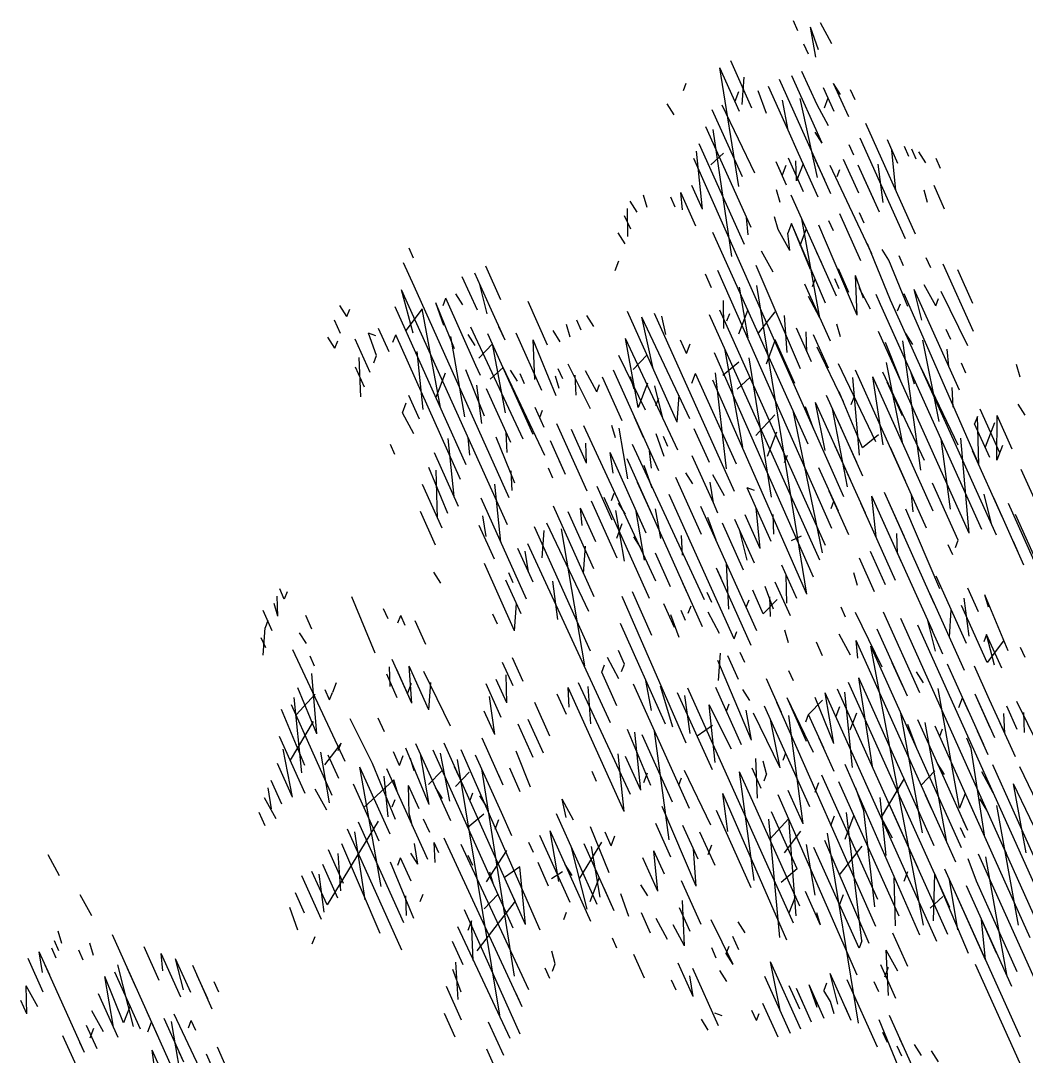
# Model space of a CAD drawing. Header units: metres. Extents: x 1851427 to 1852022, y 5183007 to 5183309.
# Drawn here: x 1851947.215 to 1851951.336, y 5183067.007 to 5183071.249 of the extents above; entities that cross this region are included whole.
import ezdxf

# ---------------------------------------------------------------- set-up
doc = ezdxf.new("R2010")
doc.units = ezdxf.units.M
doc.header["$LTSCALE"] = 2.5
doc.layers.add('FEUIL', color=7, linetype='CONTINUOUS')
doc.layers.add('TRONC', color=7, linetype='CONTINUOUS')
doc.layers.add('PRO_BAT', color=252, linetype='CONTINUOUS', lineweight=18)

# ---------------------------------------------------------------- blocks, each defined once
blk = doc.blocks.new('00_prunus')
at = {"layer": 'FEUIL', "color": 62, "linetype": 'Continuous'}
for p, q in [((2.7221, 6.7206), (2.7576, 6.751)), ((2.7424, 6.685), (2.7729, 6.7358)), ((2.7424, 6.7002), (2.7729, 6.7358)), ((2.7576, 6.685), (2.7729, 6.7002)), ((2.6408, 6.6342), (2.656, 6.6494)), ((2.6713, 6.6342), (2.6916, 6.6494)), ((2.6713, 6.5986), (2.7068, 6.6342)), ((2.6713, 6.5326), (2.7729, 6.6342)), ((2.6205, 6.4462), (2.7932, 6.619)), ((2.6916, 6.5986), (2.6916, 6.619)), ((2.8237, 6.5478), (2.8948, 6.619)), ((2.4376, 6.431), (2.6052, 6.5986)), ((2.656, 6.4666), (2.7424, 6.5986)), ((2.6713, 6.5682), (2.7068, 6.5986)), ((2.7424, 6.5326), (2.8084, 6.5986)), ((2.7932, 6.3954), (2.91, 6.5986)), ((2.844, 6.5478), (2.8592, 6.5986)), ((2.844, 6.5326), (2.91, 6.5986)), ((2.4376, 6.5682), (2.4528, 6.5834)), ((2.4528, 6.4158), (2.6052, 6.5682)), ((2.4681, 6.5682), (2.4884, 6.5834)), ((2.4884, 6.5682), (2.5036, 6.5834)), ((2.5036, 6.5682), (2.5189, 6.5834)), ((2.5036, 6.497), (2.5392, 6.5682)), ((2.5189, 6.5478), (2.5544, 6.5834)), ((2.7424, 6.5326), (2.7729, 6.5834)), ((2.8592, 6.5682), (2.8592, 6.5478)), ((2.6052, 6.5326), (2.6205, 6.5478)), ((2.9608, 6.5326), (2.9608, 6.5478)), ((2.402, 6.497), (2.4376, 6.5326)), ((2.5189, 6.4666), (2.5544, 6.5326)), ((2.7729, 6.431), (2.8796, 6.5326)), ((2.4376, 6.497), (2.4528, 6.5174)), ((2.5697, 6.4666), (2.6205, 6.5174)), ((2.7932, 6.4158), (2.8948, 6.5174)), ((2.5036, 6.365), (2.6408, 6.497)), ((2.5392, 6.4666), (2.5697, 6.497)), ((2.6205, 6.4818), (2.6205, 6.497)), ((2.6408, 6.431), (2.7068, 6.497)), ((2.9608, 6.4818), (2.9812, 6.497)), ((2.6713, 6.431), (2.7221, 6.4818)), ((2.6916, 6.4818), (2.6916, 6.4462)), ((2.6916, 6.4462), (2.7068, 6.4818)), ((2.7068, 6.431), (2.7424, 6.4666)), ((2.7221, 6.4666), (2.7221, 6.4462)), ((2.7221, 6.4462), (2.7424, 6.4666)), ((2.7424, 6.3294), (2.8948, 6.4818)), ((2.7576, 6.2634), (2.8796, 6.4818)), ((2.7424, 6.2938), (2.8948, 6.4462)), ((2.844, 6.4462), (2.8592, 6.4158)), ((2.5392, 6.4158), (2.5544, 6.431)), ((2.844, 6.3294), (2.8948, 6.431)), ((2.3868, 5.9027), (2.8948, 6.4158)), ((2.5189, 6.3446), (2.59, 6.4158)), ((2.2649, 6.2938), (2.3665, 6.3954)), ((2.2852, 6.3446), (2.336, 6.3954)), ((2.3868, 6.3802), (2.402, 6.3954)), ((2.59, 6.3802), (2.6052, 6.3954)), ((2.4376, 6.365), (2.4528, 6.3802)), ((2.4681, 6.365), (2.4884, 6.3802)), ((2.4884, 6.243), (2.6205, 6.3802)), ((2.5392, 6.2634), (2.656, 6.3802)), ((2.5544, 6.2126), (2.656, 6.3802)), ((2.5544, 6.243), (2.6713, 6.365)), ((2.6408, 6.365), (2.6408, 6.3294)), ((2.6713, 6.365), (2.6713, 6.3446)), ((2.844, 6.3294), (2.8796, 6.365)), ((2.2649, 6.2634), (2.3512, 6.3446)), ((2.3512, 6.3142), (2.3868, 6.3446)), ((2.656, 6.3142), (2.6713, 6.3446)), ((2.656, 6.3142), (2.6916, 6.3446)), ((2.7424, 6.3142), (2.7576, 6.3446)), ((2.844, 6.2938), (2.8948, 6.3446)), ((2.8796, 6.3142), (2.8948, 6.3446)), ((2.2496, 6.177), (2.402, 6.3294)), ((2.3512, 6.3142), (2.3512, 6.3294)), ((2.3665, 6.2786), (2.402, 6.3294)), ((2.8948, 6.3142), (2.91, 6.3294)), ((2.1633, 6.0551), (2.4173, 6.3142)), ((2.4884, 6.243), (2.5189, 6.3142)), ((2.4884, 6.2786), (2.5189, 6.3142)), ((2.9456, 6.2938), (2.9608, 6.3142)), ((2.082, 5.9382), (2.4376, 6.2938)), ((2.4173, 6.2786), (2.4173, 6.2938)), ((2.4528, 6.2786), (2.4681, 6.2938)), ((2.4884, 5.9738), (2.8084, 6.2938)), ((2.5392, 6.2786), (2.5544, 6.2938)), ((2.6713, 6.2634), (2.7068, 6.2938)), ((2.9608, 6.2786), (2.9812, 6.2938)), ((2.148, 6.243), (2.1633, 6.2634)), ((2.3004, 6.2634), (2.3157, 6.2786)), ((2.5189, 6.177), (2.6052, 6.2634)), ((2.5544, 6.1059), (2.7068, 6.2634)), ((2.59, 6.2786), (2.59, 6.2634)), ((2.9608, 6.2278), (2.9812, 6.2786)), ((2.9608, 6.243), (2.9812, 6.2634)), ((2.1125, 5.9382), (2.4173, 6.243)), ((2.2649, 6.1059), (2.3512, 6.243)), ((2.2852, 6.2126), (2.3004, 6.243)), ((2.1328, 5.923), (2.4376, 6.2278)), ((2.2496, 6.2126), (2.2649, 6.2278)), ((2.2649, 6.0043), (2.3868, 6.2278)), ((2.3868, 5.6995), (2.6916, 6.2278)), ((2.3868, 5.8366), (2.7729, 6.2278)), ((2.9608, 6.2126), (2.9812, 6.2278)), ((2.5036, 6.1922), (2.5189, 6.2126)), ((2.6713, 6.1262), (2.7221, 6.2126)), ((2.7729, 6.1922), (2.7932, 6.2126)), ((2.1125, 6.177), (2.1328, 6.1922)), ((2.59, 6.1262), (2.6205, 6.1922)), ((2.6408, 6.1922), (2.656, 6.1414)), ((2.2496, 6.1414), (2.2649, 6.177)), ((2.3157, 6.0398), (2.402, 6.177)), ((2.5036, 6.1262), (2.5544, 6.177)), ((2.5392, 6.1262), (2.59, 6.177)), ((2.5544, 6.1414), (2.5697, 6.177)), ((2.6916, 6.177), (2.6916, 6.1262)), ((2.7221, 6.1262), (2.7424, 6.177)), ((2.9608, 6.1567), (2.9608, 6.177)), ((2.1125, 6.1059), (2.1633, 6.1567)), ((2.1328, 6.0754), (2.1633, 6.1567)), ((2.1328, 6.0906), (2.1988, 6.1567)), ((2.1633, 6.1414), (2.1633, 6.0906)), ((2.1633, 6.0551), (2.1988, 6.1414)), ((2.1988, 6.1414), (2.1988, 6.1262)), ((2.2141, 5.9382), (2.4173, 6.1414)), ((2.2141, 5.9027), (2.4528, 6.1414)), ((2.2649, 6.0246), (2.402, 6.1567)), ((2.3512, 6.0246), (2.4173, 6.1414)), ((2.3665, 6.0246), (2.4884, 6.1414)), ((2.3868, 5.8011), (2.7424, 6.1567)), ((2.3868, 5.7706), (2.7576, 6.1414)), ((2.6205, 6.1414), (2.6205, 6.0906)), ((2.7221, 6.1567), (2.7221, 6.1414)), ((2.148, 6.0754), (2.1988, 6.1262)), ((2.3868, 5.989), (2.4528, 6.1262)), ((2.1328, 6.1059), (2.1328, 6.0754)), ((2.59, 5.8366), (2.8592, 6.1059)), ((2.8237, 6.0754), (2.844, 6.1059)), ((2.1328, 5.923), (2.2141, 6.0906)), ((2.3868, 6.0043), (2.4681, 6.0906)), ((2.4376, 6.0906), (2.4376, 6.0754)), ((2.5189, 5.8519), (2.656, 6.0906)), ((2.6052, 5.923), (2.7068, 6.0906)), ((2.7221, 5.9382), (2.8796, 6.0906)), ((2.7424, 5.923), (2.91, 6.0906)), ((2.8237, 6.0043), (2.8796, 6.0906)), ((1.9296, 5.923), (2.082, 6.0754)), ((2.1836, 5.9535), (2.2496, 6.0754)), ((2.3868, 5.9738), (2.4884, 6.0754)), ((2.3868, 5.735), (2.7221, 6.0754)), ((2.6713, 6.0754), (2.6916, 6.0398)), ((2.7729, 6.0551), (2.7729, 6.0754)), ((2.7729, 6.0551), (2.7932, 6.0754)), ((3.1488, 6.0246), (3.1996, 6.0754)), ((2.3868, 5.923), (2.4681, 6.0551)), ((2.3868, 5.9382), (2.5036, 6.0551)), ((2.4528, 5.9738), (2.5036, 6.0551)), ((2.6408, 6.0551), (2.656, 6.0246)), ((2.9608, 6.0398), (2.9812, 6.0551)), ((3.164, 6.0043), (3.2148, 6.0551)), ((3.3368, 6.0398), (3.352, 6.0551)), ((2.3665, 6.0398), (2.3868, 6.0043)), ((2.3868, 5.7858), (2.5392, 6.0246)), ((2.3868, 5.6995), (2.7068, 6.0246)), ((2.6052, 5.8874), (2.7424, 6.0246)), ((2.6205, 5.8722), (2.7068, 6.0398)), ((2.7221, 5.8722), (2.8948, 6.0398)), ((2.7424, 6.0043), (2.7424, 6.0246)), ((2.8237, 5.923), (2.8948, 6.0398)), ((2.844, 6.0246), (2.8592, 5.989)), ((2.9812, 6.0246), (2.9964, 6.0398)), ((2.9964, 6.0043), (3.0116, 6.0246)), ((2.9964, 6.0043), (3.0116, 6.0246)), ((3.032, 5.9738), (3.098, 6.0398)), ((3.164, 5.989), (3.1996, 6.0398)), ((3.1844, 5.989), (3.2352, 6.0398)), ((1.9804, 5.9027), (2.082, 6.0043)), ((2.0109, 5.9027), (2.1125, 6.0043)), ((2.0972, 5.9535), (2.1328, 6.0043)), ((2.5697, 6.0043), (2.59, 5.9535)), ((2.8084, 5.923), (2.8948, 6.0043)), ((3.0116, 5.989), (3.032, 6.0043)), ((3.2148, 5.989), (3.2352, 6.0043)), ((2.148, 5.9027), (2.2344, 5.989)), ((2.9964, 5.669), (3.3164, 5.989)), ((3.1488, 5.8874), (3.2504, 5.989)), ((3.2504, 5.9738), (3.2504, 5.989)), ((2.5544, 5.9738), (2.5544, 5.923)), ((2.7424, 5.923), (2.7576, 5.9738)), ((2.7424, 5.8214), (2.8948, 5.9738)), ((2.7729, 5.923), (2.8084, 5.9738)), ((2.8237, 5.9738), (2.8237, 5.923)), ((2.9812, 5.8874), (3.0624, 5.9738)), ((2.9812, 5.6182), (3.3368, 5.9738)), ((3.0116, 5.8874), (3.098, 5.9738)), ((3.032, 5.9027), (3.0624, 5.9738)), ((3.1132, 5.9535), (3.1336, 5.9738)), ((3.1996, 5.9027), (3.2656, 5.9738)), ((3.286, 5.9027), (3.3368, 5.9738)), ((2.2496, 5.923), (2.2649, 5.9535)), ((2.7932, 5.9535), (2.7932, 5.9382)), ((2.844, 5.8874), (2.91, 5.9535)), ((2.91, 5.923), (2.9456, 5.9535)), ((2.91, 5.8874), (2.9812, 5.9535)), ((2.9964, 5.8011), (3.1488, 5.9535)), ((3.0116, 5.7858), (3.1844, 5.9535)), ((3.1844, 5.7858), (3.286, 5.9535)), ((3.286, 5.9535), (3.3012, 5.9027)), ((2.0312, 5.923), (2.0464, 5.9382)), ((2.2344, 5.8214), (2.336, 5.923)), ((2.2496, 5.8722), (2.3157, 5.9382)), ((2.3004, 5.8519), (2.336, 5.923)), ((2.5189, 5.9382), (2.5189, 5.923)), ((2.91, 5.923), (2.91, 5.9382)), ((2.9456, 5.9027), (2.9608, 5.9382)), ((2.9812, 5.923), (2.9964, 5.9382)), ((2.9812, 5.9027), (2.9964, 5.923)), ((3.0624, 5.8214), (3.1336, 5.9382)), ((3.098, 5.6995), (3.3368, 5.9382)), ((3.1336, 5.9382), (3.1488, 5.9027)), ((3.1336, 5.7858), (3.2148, 5.923)), ((3.164, 5.923), (3.1844, 5.9382)), ((2.148, 5.8874), (2.148, 5.9027)), ((2.2344, 5.7858), (2.3512, 5.9027)), ((2.3512, 5.8366), (2.4173, 5.9027)), ((3.0472, 5.8874), (3.0624, 5.9027)), ((3.0624, 5.8874), (3.0828, 5.9027)), ((3.098, 5.9027), (3.1132, 5.8722)), ((3.418, 5.8874), (3.418, 5.9027)), ((3.418, 5.8874), (3.4384, 5.9027)), ((2.148, 5.8722), (2.1633, 5.8874)), ((2.402, 5.8722), (2.402, 5.8874)), ((2.7424, 5.8722), (2.7576, 5.8874)), ((2.7424, 5.8519), (2.7729, 5.8874)), ((3.098, 5.669), (3.3164, 5.8874)), ((3.3164, 5.8722), (3.3164, 5.8874)), ((3.3164, 5.8519), (3.352, 5.8874)), ((2.2496, 5.8366), (2.2649, 5.8722)), ((2.6205, 5.8011), (2.6916, 5.8722)), ((2.7932, 5.7858), (2.844, 5.8722)), ((2.844, 5.8519), (2.8592, 5.8722)), ((3.098, 5.8011), (3.164, 5.8722)), ((3.2148, 5.7706), (3.2656, 5.8722)), ((3.3368, 5.8366), (3.3672, 5.8722)), ((3.352, 5.8722), (3.3672, 5.8722)), ((3.418, 5.8519), (3.4384, 5.8722)), ((2.4884, 5.7706), (2.5697, 5.8519)), ((2.5544, 5.8519), (2.5697, 5.8519)), ((2.5697, 5.6182), (2.8084, 5.8519)), ((2.6052, 5.8214), (2.6408, 5.8519)), ((2.6713, 5.6182), (2.91, 5.8519)), ((2.7576, 5.8214), (2.7729, 5.8519)), ((2.9812, 5.8214), (3.0116, 5.8519)), ((2.9964, 5.8366), (2.9964, 5.8519)), ((3.032, 5.7706), (3.1132, 5.8519)), ((3.098, 5.7858), (3.1336, 5.8519)), ((3.1996, 5.8519), (3.1996, 5.8011)), ((3.3368, 5.8011), (3.3876, 5.8519)), ((1.9804, 5.735), (2.0617, 5.8214)), ((2.0464, 5.8011), (2.0617, 5.8214)), ((2.0617, 5.7858), (2.0972, 5.8214)), ((2.0617, 5.7198), (2.1633, 5.8214)), ((2.2496, 5.7706), (2.3004, 5.8214)), ((2.4884, 5.7858), (2.5036, 5.8214)), ((2.5036, 5.7503), (2.5392, 5.8214)), ((2.5544, 5.5674), (2.8084, 5.8214)), ((2.6205, 5.8011), (2.6408, 5.8366)), ((2.6205, 5.735), (2.7068, 5.8214)), ((2.6713, 5.8214), (2.6916, 5.8366)), ((2.7221, 5.6995), (2.844, 5.8214)), ((2.8237, 5.7858), (2.844, 5.8214)), ((2.8796, 5.7858), (2.9304, 5.8366)), ((2.8796, 5.7858), (2.8948, 5.8214)), ((2.8948, 5.7706), (2.9608, 5.8366)), ((3.3368, 5.8214), (3.3368, 5.8366)), ((3.3368, 5.7503), (3.3672, 5.8214)), ((3.418, 5.8214), (3.418, 5.8366)), ((3.418, 5.8214), (3.4384, 5.8366)), ((2.0617, 5.735), (2.0972, 5.8011)), ((2.2649, 5.7503), (2.3157, 5.8011)), ((2.4376, 5.8011), (2.4528, 5.7858)), ((2.5036, 5.7503), (2.5544, 5.8011)), ((3.3368, 5.7706), (3.3672, 5.8011)), ((2.0109, 5.6995), (2.0972, 5.7858)), ((2.0464, 5.669), (2.1633, 5.7858)), ((2.4528, 5.5979), (2.6408, 5.7858)), ((2.4884, 5.5674), (2.7068, 5.7858)), ((2.5036, 5.7198), (2.5697, 5.7858)), ((3.032, 5.7503), (3.0472, 5.7858)), ((3.2148, 5.7503), (3.2504, 5.7858)), ((2.0972, 5.7198), (2.1125, 5.7706)), ((2.5189, 5.7198), (2.5544, 5.7706)), ((2.5189, 5.6995), (2.59, 5.7706)), ((2.91, 5.7503), (2.9304, 5.7706)), ((2.9964, 5.6995), (3.0624, 5.7706)), ((3.2504, 5.7503), (3.2504, 5.7706)), ((1.9448, 5.735), (1.9601, 5.7503)), ((1.9804, 5.6995), (2.0312, 5.7503)), ((1.9956, 5.7503), (2.0109, 5.6995)), ((1.9956, 5.6995), (2.0312, 5.7503)), ((2.0312, 5.7503), (2.0312, 5.735)), ((2.6916, 5.6995), (2.7221, 5.7503)), ((2.8084, 5.735), (2.8084, 5.7503)), ((2.9304, 5.735), (2.9456, 5.7503)), ((3.098, 5.7198), (3.1132, 5.7503)), ((3.2148, 5.7198), (3.2504, 5.7503)), ((1.7416, 5.2626), (2.1988, 5.7198)), ((1.7721, 5.3286), (2.1633, 5.7198)), ((2.0972, 5.6842), (2.148, 5.735)), ((2.1125, 5.6842), (2.148, 5.735)), ((2.1125, 5.5979), (2.2344, 5.7198)), ((2.402, 5.6842), (2.4528, 5.735)), ((2.4173, 5.669), (2.4376, 5.7198)), ((2.6408, 5.6842), (2.656, 5.7198)), ((2.6713, 5.5826), (2.8237, 5.735)), ((2.7068, 5.6487), (2.7576, 5.735)), ((2.7424, 5.6334), (2.7932, 5.7198)), ((2.7576, 5.6334), (2.844, 5.7198)), ((2.9964, 5.6842), (3.0116, 5.7198)), ((3.098, 5.6334), (3.1488, 5.735)), ((2.3004, 5.6842), (2.3157, 5.6995)), ((2.402, 5.6487), (2.4528, 5.6995)), ((2.5189, 5.6182), (2.5544, 5.6995)), ((2.7729, 5.6995), (2.7729, 5.669)), ((2.8084, 5.6487), (2.8592, 5.6995)), ((2.844, 5.669), (2.8592, 5.6995)), ((3.0828, 5.6182), (3.164, 5.6995)), ((2.1328, 5.5826), (2.2344, 5.6842)), ((2.4376, 5.6487), (2.4681, 5.6842)), ((2.4528, 5.5674), (2.5697, 5.6842)), ((2.7729, 5.5471), (2.91, 5.6842)), ((2.7932, 5.5979), (2.8796, 5.6842)), ((2.9812, 5.5826), (3.032, 5.6842)), ((3.2352, 5.669), (3.2504, 5.6842)), ((2.4376, 5.669), (2.4528, 5.6334)), ((2.4376, 5.6334), (2.4528, 5.669)), ((2.4528, 5.6334), (2.4884, 5.669)), ((2.6408, 5.6182), (2.6916, 5.669)), ((3.098, 5.5979), (3.164, 5.669)), ((3.1132, 5.5826), (3.1488, 5.669)), ((1.8585, 5.5826), (1.9296, 5.6487)), ((1.9296, 5.3439), (2.2344, 5.6487)), ((1.9448, 5.1762), (2.2344, 5.6487)), ((1.9601, 5.5471), (2.0617, 5.6487)), ((1.9601, 5.3439), (2.2649, 5.6487)), ((2.2496, 5.6182), (2.2649, 5.6487)), ((2.2649, 5.6182), (2.3004, 5.6487)), ((2.4884, 5.6334), (2.4884, 5.6487)), ((2.7424, 5.415), (2.8796, 5.6487)), ((2.7729, 5.5166), (2.91, 5.6487)), ((2.8948, 5.4963), (3.0472, 5.6487)), ((1.894, 5.5979), (1.9093, 5.6334)), ((1.9093, 5.5979), (1.9448, 5.6334)), ((1.9296, 5.5826), (1.9804, 5.6334)), ((1.9296, 5.5826), (1.9448, 5.6182)), ((1.9448, 5.5674), (2.0109, 5.6334)), ((1.9601, 5.415), (2.082, 5.6182)), ((2.0312, 5.5979), (2.0312, 5.6182)), ((2.1125, 5.6182), (2.1328, 5.6334)), ((2.148, 5.5979), (2.1836, 5.6334)), ((2.3157, 5.5979), (2.336, 5.6182)), ((2.3868, 5.5979), (2.402, 5.6182)), ((2.5544, 5.6182), (2.5697, 5.6334)), ((2.7424, 5.4455), (2.9304, 5.6334)), ((2.8084, 5.5826), (2.8237, 5.6334)), ((2.8948, 5.5826), (2.91, 5.6334)), ((3.0116, 5.5826), (3.032, 5.6182)), ((3.098, 5.5674), (3.164, 5.6334)), ((2.59, 5.5826), (2.59, 5.5979)), ((2.656, 5.3286), (2.9304, 5.5979)), ((2.9812, 5.5471), (3.032, 5.5979)), ((1.9804, 5.3286), (2.2344, 5.5826)), ((2.148, 5.4302), (2.2344, 5.5826)), ((2.4884, 5.5674), (2.4884, 5.5826)), ((2.59, 5.5674), (2.6052, 5.5826)), ((2.6408, 5.5166), (2.7068, 5.5826)), ((2.8948, 5.5318), (2.9456, 5.5826)), ((2.91, 5.5471), (2.9304, 5.5826)), ((3.098, 5.5318), (3.1488, 5.5826)), ((2.0109, 5.3286), (2.2496, 5.5674)), ((2.5036, 5.3439), (2.7221, 5.5674)), ((2.59, 5.5318), (2.6205, 5.5674)), ((1.7416, 5.227), (2.0617, 5.5471)), ((1.894, 5.1762), (2.2649, 5.5471)), ((1.9296, 5.3794), (2.0972, 5.5471)), ((1.9601, 5.3439), (2.082, 5.5471)), ((2.0109, 5.3439), (2.1328, 5.5471)), ((2.0464, 5.5471), (2.0464, 5.5318)), ((2.1836, 5.415), (2.2496, 5.5471)), ((2.3512, 5.5318), (2.3665, 5.5471)), ((2.8237, 5.481), (2.8592, 5.5471)), ((1.7721, 5.4302), (1.8788, 5.5318)), ((1.7924, 5.3794), (1.9296, 5.5166)), ((1.894, 5.3794), (1.9804, 5.5318)), ((1.9093, 5.1559), (2.2852, 5.5318)), ((2.2141, 5.5166), (2.2141, 5.481)), ((2.2344, 5.4455), (2.2852, 5.5318)), ((2.2344, 5.4455), (2.3004, 5.5166)), ((2.2496, 5.5166), (2.2496, 5.4963)), ((2.2852, 5.5166), (2.3004, 5.481)), ((2.3868, 5.3947), (2.5036, 5.5166)), ((2.4528, 5.4963), (2.4884, 5.5318)), ((2.4884, 5.481), (2.5036, 5.5318)), ((2.5544, 5.3642), (2.7068, 5.5166)), ((2.8948, 5.4302), (2.9964, 5.5318)), ((2.8948, 5.4658), (2.9456, 5.5166)), ((2.9304, 5.5166), (2.9456, 5.5318)), ((1.7721, 5.3947), (1.8788, 5.4963)), ((1.8077, 5.3794), (1.8788, 5.4963)), ((2.2649, 5.415), (2.3512, 5.4963)), ((2.0312, 5.1407), (2.3665, 5.481)), ((2.2496, 5.4302), (2.3004, 5.481)), ((2.3004, 5.4658), (2.3004, 5.481)), ((2.8948, 5.4302), (2.91, 5.481)), ((3.0624, 5.4658), (3.0828, 5.481)), ((2.0312, 5.4658), (2.0464, 5.4302)), ((2.2344, 5.2778), (2.336, 5.4658)), ((2.2344, 5.3134), (2.3868, 5.4658)), ((2.402, 5.3794), (2.4884, 5.4658)), ((2.6713, 5.4455), (2.6916, 5.4658)), ((1.7721, 5.2423), (1.894, 5.4455)), ((1.9601, 5.4455), (1.9601, 5.415)), ((2.1836, 5.0899), (2.5392, 5.4455)), ((2.3157, 5.3642), (2.3665, 5.4455)), ((2.3157, 5.3642), (2.402, 5.4455)), ((2.3868, 5.3947), (2.4173, 5.4455)), ((2.4528, 5.4302), (2.4528, 5.4455)), ((2.6713, 5.4302), (2.6713, 5.4455)), ((2.6713, 5.415), (2.7068, 5.4455)), ((2.9304, 5.4302), (2.9456, 5.4455)), ((1.9448, 5.1559), (2.1988, 5.415)), ((2.082, 5.4302), (2.0972, 5.3439)), ((2.4173, 5.3642), (2.4884, 5.4302)), ((2.4376, 5.3286), (2.4884, 5.4302)), ((2.4376, 5.3134), (2.5544, 5.4302)), ((2.4528, 5.227), (2.6408, 5.415)), ((2.5036, 5.3642), (2.5392, 5.4302)), ((2.5392, 5.3642), (2.59, 5.4302)), ((2.59, 5.3794), (2.6205, 5.4302)), ((2.656, 5.3642), (2.7068, 5.415)), ((2.7068, 5.415), (2.7068, 5.4302)), ((2.3157, 5.3947), (2.3157, 5.3794)), ((2.4681, 5.3947), (2.4884, 5.3642)), ((1.9296, 5.3642), (1.9448, 5.3794)), ((1.9956, 5.1762), (2.1988, 5.3794)), ((2.0464, 5.1915), (2.2344, 5.3794)), ((2.0617, 5.2778), (2.1125, 5.3794)), ((2.5697, 5.2118), (2.7424, 5.3794)), ((2.6916, 5.3134), (2.7221, 5.3794)), ((2.844, 5.3439), (2.8796, 5.3794)), ((3.0472, 5.3439), (3.0828, 5.3794)), ((3.098, 5.3642), (3.1132, 5.3794)), ((3.1132, 5.3642), (3.1132, 5.3794)), ((3.1336, 5.3642), (3.1488, 5.3794)), ((2.2344, 5.3439), (2.2344, 5.3642)), ((2.336, 5.2931), (2.3665, 5.3642)), ((2.336, 5.3439), (2.3512, 5.3642)), ((2.5697, 5.1762), (2.7576, 5.3642)), ((2.7424, 5.3286), (2.7576, 5.3642)), ((2.8592, 5.3286), (2.8948, 5.3642)), ((1.64, 5.0899), (1.894, 5.3439)), ((1.7569, 5.1407), (1.8788, 5.3439)), ((2.0464, 5.1762), (2.1328, 5.3439)), ((2.336, 5.3439), (2.336, 5.3286)), ((2.336, 5.3134), (2.3665, 5.3439)), ((2.4681, 5.1559), (2.5697, 5.3439)), ((2.7424, 5.3134), (2.7729, 5.3439)), ((2.8592, 5.2931), (2.8796, 5.3439)), ((3.3368, 5.3439), (3.3368, 5.3286)), ((3.3368, 5.3286), (3.352, 5.3439)), ((2.0312, 5.0391), (2.3004, 5.3134)), ((2.0464, 5.1051), (2.1633, 5.3286)), ((2.148, 5.3286), (2.148, 5.2778)), ((2.1836, 5.1254), (2.3868, 5.3286)), ((2.1836, 5.3134), (2.1836, 5.2931)), ((2.2344, 5.2778), (2.2852, 5.3286)), ((2.2852, 5.1407), (2.3868, 5.3286)), ((2.4884, 5.227), (2.59, 5.3286)), ((2.5392, 5.2423), (2.6205, 5.3286)), ((2.5544, 5.227), (2.6052, 5.3286)), ((2.7576, 5.2626), (2.8084, 5.3134)), ((2.8592, 5.2931), (2.8948, 5.3286)), ((2.8592, 5.2626), (2.91, 5.3134)), ((3.2656, 5.2931), (3.286, 5.3134)), ((3.3368, 5.2931), (3.352, 5.3286)), ((3.3368, 5.2931), (3.352, 5.3134)), ((1.7416, 5.1559), (1.8788, 5.2931)), ((1.8077, 5.1559), (1.9448, 5.2931)), ((2.402, 5.2118), (2.4884, 5.2931)), ((2.8592, 5.227), (2.8948, 5.2931)), ((2.9456, 5.2118), (3.032, 5.2931)), ((2.9964, 5.227), (3.0624, 5.2931)), ((3.032, 5.227), (3.0624, 5.2931)), ((3.3368, 5.2626), (3.3672, 5.2931)), ((1.7416, 5.1254), (1.894, 5.2778)), ((1.8432, 5.1559), (1.9601, 5.2778)), ((1.8788, 5.1915), (1.9296, 5.2778)), ((1.9296, 5.1915), (1.9601, 5.2778)), ((1.9956, 4.9527), (2.1836, 5.2778)), ((2.1125, 5.2778), (2.1328, 5.2118)), ((2.1836, 5.1051), (2.2649, 5.2778)), ((2.1836, 5.0543), (2.402, 5.2778)), ((2.2141, 5.1915), (2.3004, 5.2778)), ((2.2649, 5.2778), (2.2852, 5.227)), ((2.3665, 5.2118), (2.402, 5.2778)), ((2.4884, 5.2626), (2.4884, 5.2778)), ((2.5544, 5.227), (2.6052, 5.2778)), ((2.5697, 5.1762), (2.6205, 5.2778)), ((2.7576, 5.227), (2.8084, 5.2778)), ((2.9964, 5.227), (3.0116, 5.2778)), ((3.032, 5.227), (3.0828, 5.2778)), ((3.0828, 5.2423), (3.098, 5.2778)), ((3.2656, 5.2626), (3.286, 5.2778)), ((3.352, 5.2778), (3.352, 5.2626)), ((2.0109, 5.2626), (2.0109, 5.2423)), ((2.0312, 5.1051), (2.1836, 5.2626)), ((2.1988, 5.0543), (2.3004, 5.2626)), ((2.2344, 5.2626), (2.2496, 5.2118)), ((2.5544, 5.2626), (2.5544, 5.2423)), ((2.7729, 5.2118), (2.8237, 5.2626)), ((2.8592, 5.227), (2.8948, 5.2626)), ((3.0472, 5.2626), (3.0472, 5.2423)), ((3.0624, 5.227), (3.098, 5.2626)), ((3.3368, 5.2118), (3.352, 5.2626)), ((1.9296, 5.2423), (1.9448, 5.2118)), ((1.9956, 5.1559), (2.0312, 5.2423)), ((2.0464, 5.0899), (2.1988, 5.2423)), ((2.1633, 5.1559), (2.2141, 5.2423)), ((2.2852, 5.1254), (2.402, 5.2423)), ((3.1132, 5.0746), (3.286, 5.2423)), ((3.3368, 5.227), (3.352, 5.2423)), ((1.8077, 5.1559), (1.8432, 5.227)), ((2.3868, 5.0899), (2.5036, 5.2118)), ((2.6408, 5.2118), (2.656, 5.227)), ((2.7576, 5.1559), (2.8084, 5.2118)), ((2.8084, 5.1407), (2.8796, 5.2118)), ((3.1844, 5.2118), (3.1844, 5.1915)), ((3.1844, 5.1051), (3.2352, 5.2118)), ((2.1125, 5.1762), (2.1125, 5.1559)), ((2.2141, 5.1915), (2.2344, 5.1559)), ((2.3665, 5.1407), (2.4173, 5.1915)), ((2.3868, 5.1559), (2.3868, 5.1762)), ((2.402, 5.1407), (2.4528, 5.1915)), ((2.4528, 5.1254), (2.5036, 5.1762)), ((2.6408, 4.9019), (2.91, 5.1762)), ((2.6713, 4.9019), (2.9456, 5.1762)), ((2.7729, 5.1407), (2.8084, 5.1762)), ((2.7932, 5.0899), (2.8796, 5.1762)), ((3.1844, 5.1762), (3.1844, 5.1915)), ((3.1844, 5.1762), (3.1996, 5.1915)), ((3.1844, 5.1051), (3.2504, 5.1762)), ((3.2148, 5.1762), (3.2352, 5.1254)), ((2.1328, 5.1051), (2.1836, 5.1559)), ((2.3868, 5.0899), (2.4173, 5.1559)), ((2.656, 4.8003), (2.8592, 5.1559)), ((2.656, 4.719), (2.91, 5.1559)), ((2.656, 5.1254), (2.6916, 5.1559)), ((2.6713, 5.1254), (2.6916, 5.1559)), ((2.6916, 4.8867), (2.9608, 5.1559)), ((2.8084, 5.1407), (2.8237, 5.1559)), ((2.8796, 5.0391), (2.9964, 5.1559)), ((2.8948, 5.0746), (2.9456, 5.1559)), ((3.1844, 5.0238), (3.2504, 5.1559)), ((1.9448, 5.0899), (1.9956, 5.1407)), ((2.1988, 5.1407), (2.1988, 5.1051)), ((2.8796, 5.1407), (2.8948, 5.1051)), ((2.9304, 5.0543), (2.9812, 5.1407)), ((2.9304, 5.0543), (3.0116, 5.1407)), ((3.1132, 5.0035), (3.2504, 5.1407)), ((2.1328, 5.1051), (2.148, 5.1254)), ((2.4528, 5.0543), (2.4884, 5.1254)), ((2.4528, 5.0899), (2.4884, 5.1254)), ((2.5544, 5.0543), (2.6205, 5.1254)), ((2.5544, 4.9883), (2.6916, 5.1254)), ((2.5697, 5.1051), (2.5697, 5.1254)), ((2.5697, 5.1051), (2.59, 5.1254)), ((2.9304, 5.1254), (2.9456, 5.0899)), ((3.0116, 5.1051), (3.0116, 5.1254)), ((3.0116, 5.1051), (3.032, 5.1254)), ((3.1844, 5.0391), (3.2656, 5.1254)), ((3.1996, 5.1254), (3.2148, 5.0391)), ((1.9601, 5.0238), (1.9956, 5.1051)), ((1.9601, 5.0746), (1.9956, 5.1051)), ((2.0464, 5.1051), (2.0464, 5.0899)), ((2.4528, 5.0543), (2.5036, 5.1051)), ((2.59, 5.1051), (2.6052, 5.0238)), ((2.8592, 5.1051), (2.8592, 5.0899)), ((3.1336, 5.1051), (3.1488, 5.0543)), ((3.1336, 5.0899), (3.1336, 5.1051)), ((1.9448, 5.0238), (1.9956, 5.0746)), ((1.9804, 5.0746), (1.9804, 5.0543)), ((2.3512, 5.0238), (2.4173, 5.0899)), ((2.5189, 4.9883), (2.6205, 5.0899)), ((2.5544, 5.0035), (2.6052, 5.0899)), ((2.5544, 4.9527), (2.6916, 5.0899)), ((2.5697, 4.973), (2.6408, 5.0746)), ((2.6052, 4.973), (2.7068, 5.0746)), ((2.6408, 5.0035), (2.6916, 5.0899)), ((2.7932, 5.0746), (2.7932, 5.0543)), ((2.8237, 5.0746), (2.844, 5.0391)), ((2.8948, 4.9527), (3.032, 5.0899)), ((2.9456, 5.0391), (2.9812, 5.0746)), ((2.9608, 5.0238), (2.9812, 5.0746)), ((2.9608, 4.8714), (3.0828, 5.0746)), ((2.9812, 5.0035), (3.0624, 5.0899)), ((2.9812, 4.973), (3.0828, 5.0746)), ((2.9964, 5.0035), (3.032, 5.0746)), ((3.0116, 5.0746), (3.0472, 5.0035)), ((3.1132, 4.9883), (3.164, 5.0746)), ((3.1132, 5.0391), (3.1488, 5.0746)), ((3.164, 4.9883), (3.2504, 5.0746)), ((2.2649, 5.0391), (2.2852, 5.0543)), ((2.3665, 4.973), (2.402, 5.0543)), ((2.4681, 5.0391), (2.4884, 5.0543)), ((3.1844, 4.973), (3.2352, 5.0543)), ((1.9804, 5.0238), (1.9956, 5.0391)), ((2.2649, 4.973), (2.336, 5.0391)), ((2.3665, 5.0035), (2.402, 5.0391)), ((2.5697, 5.0391), (2.5697, 4.9883)), ((2.9964, 5.0391), (2.9964, 5.0238)), ((2.9964, 4.9527), (3.0828, 5.0391)), ((1.9448, 4.9222), (2.0464, 5.0238)), ((2.0109, 4.9527), (2.082, 5.0238)), ((2.0464, 4.973), (2.082, 5.0238)), ((2.2649, 5.0035), (2.2852, 5.0238)), ((2.6408, 5.0238), (2.656, 5.0035)), ((2.656, 4.9883), (2.6916, 5.0238)), ((2.7576, 5.0238), (2.7729, 4.9527)), ((3.1844, 4.973), (3.2352, 5.0238)), ((2.082, 5.0035), (2.082, 4.9883)), ((2.0972, 4.9019), (2.1988, 5.0035)), ((2.148, 4.9222), (2.1988, 5.0035)), ((2.2852, 4.9883), (2.2852, 5.0035)), ((2.3665, 4.973), (2.402, 5.0035)), ((2.6205, 4.7851), (2.844, 5.0035)), ((2.6205, 4.7495), (2.8796, 5.0035)), ((2.6713, 4.9019), (2.7221, 5.0035)), ((2.7221, 5.0035), (2.7424, 4.973)), ((3.1132, 4.973), (3.1488, 5.0035)), ((1.8585, 4.9019), (1.9448, 4.9883)), ((1.894, 4.9019), (1.9601, 4.973)), ((2.0617, 4.973), (2.082, 4.9883)), ((2.0617, 4.9375), (2.1125, 4.9883)), ((2.082, 4.9527), (2.1125, 4.9883)), ((2.1125, 4.9375), (2.148, 4.973)), ((2.1125, 4.9527), (2.1328, 4.973)), ((2.1125, 4.8867), (2.1988, 4.973)), ((2.8796, 4.9527), (2.8948, 4.9883)), ((2.8796, 4.973), (2.8948, 4.9883)), ((2.8948, 4.8206), (3.0472, 4.973)), ((2.91, 4.9375), (2.9304, 4.973)), ((3.0116, 4.9883), (3.0472, 4.8003)), ((3.1996, 4.9527), (3.2352, 4.9883)), ((3.2148, 4.9375), (3.2352, 4.973)), ((2.2649, 4.9375), (2.2852, 4.9527)), ((2.6052, 4.9375), (2.6052, 4.9527)), ((2.8796, 4.7698), (3.0624, 4.9527)), ((2.91, 4.9375), (2.9304, 4.9527)), ((2.9812, 4.8359), (3.0472, 4.9527)), ((3.1996, 4.9222), (3.2352, 4.9527)), ((1.894, 4.9222), (1.9093, 4.9375)), ((2.2496, 4.8511), (2.336, 4.9375)), ((2.3157, 4.8867), (2.3665, 4.9375)), ((2.4884, 4.9222), (2.5036, 4.9375)), ((2.7068, 4.9375), (2.7424, 4.8206)), ((2.7424, 4.9375), (2.7576, 4.9019)), ((2.91, 4.9019), (2.9456, 4.9375)), ((2.9456, 4.9222), (2.9456, 4.9375)), ((2.1328, 4.8714), (2.1836, 4.9222)), ((2.3157, 4.8867), (2.336, 4.9222)), ((2.4173, 4.8867), (2.4528, 4.9222)), ((2.8796, 4.8359), (2.9608, 4.9222)), ((2.9304, 4.7851), (3.0624, 4.9222)), ((3.2148, 4.9019), (3.2352, 4.9222)), ((2.1836, 4.8867), (2.1836, 4.9019)), ((2.1836, 4.8867), (2.1988, 4.9019)), ((2.3512, 4.8867), (2.3665, 4.9019)), ((2.3512, 4.8867), (2.3665, 4.9019)), ((3.032, 4.8359), (3.0624, 4.9019)), ((3.032, 4.8511), (3.0828, 4.9019)), ((2.2496, 4.8714), (2.2649, 4.8714)), ((2.59, 4.8511), (2.6052, 4.8714)), ((2.6052, 4.6987), (2.7932, 4.8867)), ((2.7424, 4.8003), (2.7729, 4.8714)), ((2.7729, 4.8714), (2.7729, 4.8511)), ((2.8796, 4.8714), (2.8796, 4.8867)), ((2.8948, 4.8359), (2.91, 4.8714)), ((3.032, 4.8206), (3.0828, 4.8714)), ((2.2649, 4.8359), (2.2852, 4.8511)), ((2.59, 4.8359), (2.59, 4.8511)), ((2.6205, 4.6835), (2.7932, 4.8511)), ((3.0472, 4.7851), (3.0828, 4.8511)), ((3.0472, 4.8003), (3.098, 4.8511)), ((2.59, 4.8206), (2.6052, 4.8359)), ((3.0472, 4.7698), (3.1132, 4.8359)), ((2.7576, 4.7851), (2.7932, 4.8206)), ((3.0828, 4.7698), (3.1132, 4.8003)), ((2.6205, 4.7495), (2.6408, 4.7698)), ((2.7424, 4.719), (2.7729, 4.7851)), ((2.7424, 4.7343), (2.7729, 4.7698)), ((3.0828, 4.7343), (3.1132, 4.7698)), ((2.7221, 4.6835), (2.7729, 4.7343)), ((3.0472, 4.719), (3.0472, 4.7343)), ((2.6205, 4.6479), (2.6713, 4.6987)), ((2.7221, 4.6479), (2.7576, 4.6835)), ((2.6052, 4.5971), (2.656, 4.6479)), ((3.1844, 4.5311), (3.2504, 4.5971)), ((3.2352, 4.5463), (3.286, 4.5971)), ((3.2504, 4.5463), (3.286, 4.5971)), ((3.2504, 4.5311), (3.3164, 4.5971)), ((3.3012, 4.5666), (3.3164, 4.5971)), ((3.3012, 4.5463), (3.352, 4.5971)), ((3.1844, 4.5666), (3.1996, 4.5819)), ((3.1996, 4.5463), (3.2352, 4.5819)), ((3.4384, 4.5463), (3.4536, 4.5666)), ((3.5044, 4.5463), (3.5196, 4.5666)), ((3.3164, 4.4447), (3.3876, 4.5463)), ((3.3368, 4.5158), (3.3672, 4.5463)), ((3.4536, 4.5311), (3.4688, 4.5463)), ((3.5044, 4.5311), (3.5196, 4.5463)), ((3.3012, 4.4447), (3.3876, 4.5311)), ((3.5044, 4.5158), (3.5196, 4.5311)), ((3.3368, 4.4447), (3.4028, 4.5158)), ((3.352, 4.4295), (3.4028, 4.5158)), ((3.5044, 4.4803), (3.54, 4.5158)), ((3.5196, 4.4803), (3.54, 4.5158)), ((3.1132, 4.3634), (3.2504, 4.4955)), ((3.1996, 4.4803), (3.2148, 4.4955)), ((3.2148, 4.4803), (3.2148, 4.4955)), ((3.5044, 4.4447), (3.5552, 4.4955)), ((3.0624, 4.2415), (3.3012, 4.4803)), ((3.098, 4.4142), (3.1488, 4.465)), ((3.1996, 4.3939), (3.2504, 4.4803)), ((3.1996, 4.4142), (3.2656, 4.4803)), ((3.286, 4.4447), (3.286, 4.465)), ((3.3368, 4.4803), (3.3368, 4.4447)), ((3.3368, 4.4142), (3.4028, 4.4803)), ((3.098, 4.3787), (3.164, 4.4447)), ((3.3672, 4.4142), (3.4028, 4.4447)), ((3.5044, 4.4142), (3.54, 4.4447)), ((3.5196, 4.3939), (3.54, 4.4447)), ((3.0624, 4.211), (3.2656, 4.4142)), ((3.1996, 4.2923), (3.2656, 4.4142)), ((3.3672, 4.3787), (3.4028, 4.4142)), ((3.3876, 4.3939), (3.3876, 4.4142)), ((3.5196, 4.3939), (3.54, 4.4142)), ((3.3876, 4.3634), (3.4028, 4.3787)), ((3.3876, 4.3279), (3.4384, 4.3787))]:
    blk.add_line(p, q, dxfattribs=at)
at = {"layer": 'TRONC', "color": 39, "linetype": 'Continuous'}
for p, q in [((2.7932, 6.7206), (2.8084, 6.7358)), ((2.6408, 6.5986), (2.6916, 6.6494)), ((2.7068, 6.5986), (2.7576, 6.6494)), ((2.7932, 6.5478), (2.8237, 6.5834)), ((2.6713, 6.5326), (2.6916, 6.5478)), ((2.7068, 6.497), (2.7424, 6.5326)), ((2.5189, 6.4462), (2.59, 6.5174)), ((2.6408, 6.4666), (2.6713, 6.497)), ((2.656, 6.3802), (2.6916, 6.4158)), ((2.7068, 6.3954), (2.7221, 6.4158)), ((2.402, 6.2938), (2.4681, 6.365)), ((2.4376, 6.2938), (2.5189, 6.3802)), ((2.6052, 6.2938), (2.6713, 6.365)), ((2.6916, 6.3446), (2.7068, 6.365)), ((2.59, 6.3142), (2.6052, 6.3294)), ((2.5189, 6.2786), (2.5544, 6.3142)), ((2.4681, 6.2634), (2.5036, 6.2938)), ((2.3868, 6.2126), (2.4528, 6.2786)), ((2.3665, 6.2278), (2.3868, 6.243)), ((2.5544, 6.2126), (2.59, 6.243)), ((2.3665, 6.1567), (2.4173, 6.2126)), ((2.2141, 6.0754), (2.336, 6.1922)), ((2.336, 6.1567), (2.3512, 6.177)), ((2.336, 6.0906), (2.3868, 6.1414)), ((2.4528, 6.0754), (2.5392, 6.1567)), ((2.5544, 6.0754), (2.6205, 6.1414)), ((2.082, 5.9738), (2.1836, 6.0754)), ((2.3157, 6.0398), (2.3512, 6.0754)), ((2.2852, 5.9738), (2.336, 6.0246)), ((2.3665, 5.9535), (2.4528, 6.0398)), ((2.4884, 6.0043), (2.5189, 6.0398)), ((3.3164, 5.989), (3.352, 6.0246)), ((3.1132, 5.9535), (3.164, 6.0043)), ((1.9956, 5.923), (2.0617, 5.989)), ((2.336, 5.8874), (2.4376, 5.989)), ((2.844, 5.9535), (2.8592, 5.9738)), ((3.2352, 5.9382), (3.2656, 5.9738)), ((2.148, 5.7706), (2.3157, 5.9382)), ((2.148, 5.8011), (2.2649, 5.923)), ((2.3868, 5.8722), (2.4528, 5.9382)), ((2.656, 5.8722), (2.7068, 5.923)), ((2.7932, 5.8722), (2.8237, 5.9027)), ((2.9608, 5.7706), (3.098, 5.9027)), ((2.1328, 5.7198), (2.3004, 5.8874)), ((3.1336, 5.8722), (3.1488, 5.8874)), ((2.7424, 5.7858), (2.7729, 5.8214)), ((2.6052, 5.7858), (2.6205, 5.8011)), ((2.91, 5.7503), (2.9608, 5.8011)), ((2.7221, 5.735), (2.7729, 5.7858)), ((2.3004, 5.7503), (2.3157, 5.7706)), ((2.59, 5.735), (2.6205, 5.7706)), ((2.8592, 5.735), (2.8948, 5.7706)), ((2.7932, 5.6995), (2.844, 5.7503)), ((2.0464, 5.669), (2.1125, 5.735)), ((2.7221, 5.6995), (2.7424, 5.7198)), ((2.7729, 5.7198), (2.7932, 5.735)), ((2.1988, 5.6182), (2.2852, 5.6995)), ((1.9804, 5.6334), (2.0312, 5.6842)), ((2.5544, 5.669), (2.5697, 5.6842)), ((2.7221, 5.669), (2.7424, 5.6842)), ((2.0617, 5.6487), (2.082, 5.669)), ((1.9601, 5.5826), (2.0109, 5.6334)), ((2.0109, 5.5979), (2.0312, 5.6182)), ((2.6052, 5.6182), (2.6205, 5.6334)), ((1.894, 5.5471), (1.9448, 5.5979)), ((2.5189, 5.5674), (2.5544, 5.5979)), ((2.6052, 5.5471), (2.6408, 5.5826)), ((1.9448, 5.5318), (1.9804, 5.5674)), ((1.9804, 5.5318), (1.9956, 5.5471)), ((2.4528, 5.5318), (2.4681, 5.5471)), ((2.082, 5.4963), (2.1125, 5.5318)), ((2.3512, 5.4658), (2.402, 5.5166)), ((1.9093, 5.4658), (1.9448, 5.4963)), ((2.2852, 5.4302), (2.3512, 5.4963)), ((2.0109, 5.4658), (2.0312, 5.481)), ((2.4173, 5.4658), (2.4376, 5.481)), ((1.9093, 5.4302), (1.9296, 5.4455)), ((2.2141, 5.3947), (2.2649, 5.4455)), ((1.8788, 5.3642), (1.9448, 5.4302)), ((2.0109, 5.3947), (2.0312, 5.415)), ((1.9296, 5.3794), (1.9448, 5.3947)), ((2.1328, 5.3794), (2.148, 5.3947)), ((1.8432, 5.3642), (1.8585, 5.3794)), ((1.9956, 5.2778), (2.0972, 5.3794)), ((2.1328, 5.3439), (2.1633, 5.3794)), ((3.1336, 5.2931), (3.2148, 5.3794)), ((1.9296, 5.3134), (1.9804, 5.3642)), ((2.0617, 5.3134), (2.0972, 5.3439)), ((1.8788, 5.2931), (1.9093, 5.3286)), ((1.9093, 5.227), (2.0109, 5.3286)), ((1.6908, 5.0391), (1.9448, 5.2931)), ((3.032, 5.227), (3.098, 5.2931)), ((3.2352, 5.227), (3.2504, 5.2423)), ((1.7924, 5.1762), (1.8432, 5.227)), ((3.0624, 5.1559), (3.0828, 5.1762)), ((3.0624, 5.0899), (3.1336, 5.1559)), ((1.6197, 4.9375), (1.8229, 5.1407)), ((2.8948, 5.1254), (2.91, 5.1407)), ((2.9812, 5.1051), (2.9964, 5.1254)), ((2.8237, 5.0899), (2.844, 5.1051)), ((2.7576, 5.0543), (2.7932, 5.0899)), ((2.91, 5.0746), (2.9304, 5.0899)), ((2.9964, 5.0543), (3.0116, 5.0746)), ((2.7068, 5.0391), (2.7221, 5.0543)), ((2.6205, 5.0238), (2.6408, 5.0391)), ((2.4884, 4.9883), (2.5189, 5.0238)), ((2.5189, 4.9883), (2.5544, 5.0238)), ((2.91, 5.0035), (2.9304, 5.0238)), ((2.9456, 5.0035), (2.9608, 5.0238)), ((2.402, 4.973), (2.4376, 5.0035)), ((2.4376, 4.973), (2.4681, 5.0035)), ((2.0109, 4.9527), (2.0312, 4.973)), ((2.0464, 4.9527), (2.0617, 4.973)), ((2.082, 4.9527), (2.0972, 4.973)), ((2.082, 4.9222), (2.1328, 4.973)), ((2.2649, 4.973), (2.2852, 4.9883)), ((2.3004, 4.973), (2.3157, 4.9883)), ((2.7576, 4.9527), (2.7729, 4.973)), ((2.8084, 4.973), (2.8237, 4.9883)), ((1.8229, 4.9375), (1.8432, 4.9527)), ((1.8585, 4.9375), (1.8788, 4.9527)), ((1.894, 4.9375), (1.9093, 4.9527)), ((1.9296, 4.9375), (1.9448, 4.9527)), ((2.7068, 4.9375), (2.7221, 4.9527)), ((3.5552, 4.6682), (3.5908, 4.6987)), ((3.4688, 4.6174), (3.5044, 4.6479)), ((3.2656, 4.4447), (3.418, 4.5971)), ((3.3876, 4.3634), (3.5196, 4.4955)), ((3.1996, 4.4142), (3.2148, 4.4295))]:
    blk.add_line(p, q, dxfattribs=at)

msp = doc.modelspace()

# ---------------------------------------------------------------- block references
at = {"layer": 'PRO_BAT', "xscale": -2.100000000007398, "yscale": 2.099999999994905, "zscale": 2.1, "rotation": 339.22055588187}
msp.add_blockref('00_prunus', (1851950.877, 5183055.9319), dxfattribs=at)

doc.saveas('drawing.dxf')
